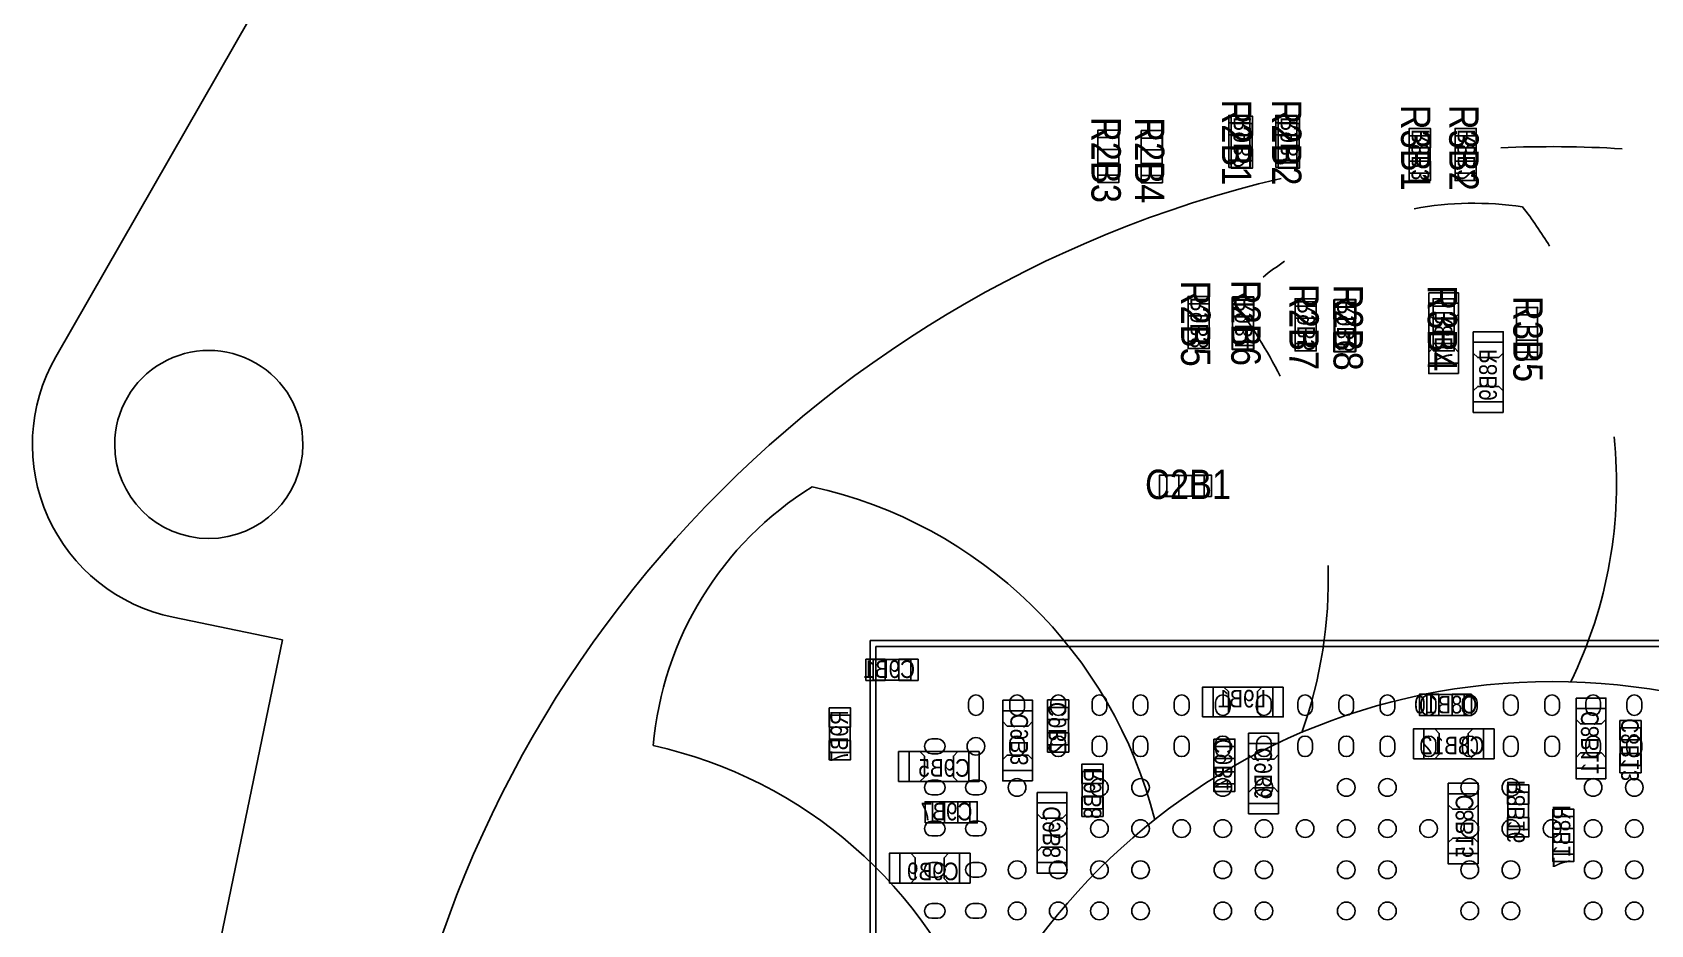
# Model space of a CAD drawing. Extents: x -11 to 122, y -5 to 122.
# Drawn here: x 23.19 to 50.72, y 76.7 to 91.88 of the extents above; entities that cross this region are included whole.
import ezdxf
from ezdxf.enums import TextEntityAlignment as Align

# ---------------------------------------------------------------- set-up
doc = ezdxf.new("R2010")
doc.units = 0
doc.header["$MEASUREMENT"] = 0
for name, color, linetype in [('PG_ASSEMBLY_BOTTOM', 7, 'CONTINUOUS'), ('PG_ASSEMBLY_TOP', 7, 'CONTINUOUS'), ('PIN_BOTTOM', 7, 'CONTINUOUS'), ('PIN_TOP', 7, 'CONTINUOUS'), ('RD_ASSEMBLY_BOTTOM', 7, 'CONTINUOUS'), ('RD_ASSEMBLY_TOP', 7, 'CONTINUOUS')]:
    doc.layers.add(name, color=color, linetype=linetype)

msp = doc.modelspace()

# ---------------------------------------------------------------- linework, layer by layer
at = {"layer": 'PG_ASSEMBLY_BOTTOM'}
for points in [[(43.583, 89.695), (43.583, 90.331), (43.939, 90.331), (43.939, 89.695)], [(44.383, 89.695), (44.383, 90.331), (44.739, 90.331), (44.739, 89.695)], [(46.611, 89.485), (46.611, 90.121), (46.967, 90.121), (46.967, 89.485)], [(47.393, 89.485), (47.393, 90.121), (47.749, 90.121), (47.749, 89.485)], [(46.942, 86.255), (46.942, 87.271), (47.45, 87.271), (47.45, 86.255)], [(42.85, 86.627), (42.85, 87.263), (43.206, 87.263), (43.206, 86.627)], [(43.606, 86.619), (43.606, 87.255), (43.962, 87.255), (43.962, 86.619)], [(44.669, 86.588), (44.669, 87.224), (45.025, 87.224), (45.025, 86.588)], [(45.342, 86.575), (45.342, 87.211), (45.698, 87.211), (45.698, 86.575)], [(47.7, 85.594), (47.7, 86.61), (48.208, 86.61), (48.208, 85.594)], [(37.493, 81.214), (38.129, 81.214), (38.129, 80.858), (37.493, 80.858)], [(44.288, 80.236), (43.272, 80.236), (43.272, 80.744), (44.288, 80.744)], [(40.459, 79.762), (40.459, 80.398), (40.815, 80.398), (40.815, 79.762)], [(46.909, 80.618), (47.545, 80.618), (47.545, 80.262), (46.909, 80.262)], [(36.746, 79.629), (36.746, 80.265), (37.102, 80.265), (37.102, 79.629)], [(39.694, 79.325), (39.694, 80.341), (40.202, 80.341), (40.202, 79.325)], [(49.447, 79.361), (49.447, 80.377), (49.955, 80.377), (49.955, 79.361)], [(46.859, 80.031), (47.875, 80.031), (47.875, 79.523), (46.859, 79.523)], [(50.196, 79.411), (50.196, 80.047), (50.552, 80.047), (50.552, 79.411)], [(39.117, 79.137), (38.101, 79.137), (38.101, 79.645), (39.117, 79.645)], [(43.286, 79.095), (43.286, 79.731), (43.642, 79.731), (43.642, 79.095)], [(43.878, 78.765), (43.878, 79.781), (44.386, 79.781), (44.386, 78.765)], [(41.4, 79.306), (41.4, 78.67), (41.044, 78.67), (41.044, 79.306)], [(39.135, 78.433), (38.499, 78.433), (38.499, 78.789), (39.135, 78.789)], [(40.278, 77.758), (40.278, 78.774), (40.786, 78.774), (40.786, 77.758)], [(47.275, 77.912), (47.275, 78.928), (47.783, 78.928), (47.783, 77.912)], [(48.285, 78.319), (48.285, 78.955), (48.641, 78.955), (48.641, 78.319)], [(49.052, 77.903), (49.052, 78.539), (49.408, 78.539), (49.408, 77.903)], [(38.961, 77.409), (37.945, 77.409), (37.945, 77.917), (38.961, 77.917)]]:
    msp.add_lwpolyline(points, close=True, dxfattribs=at)
at = {"layer": 'PG_ASSEMBLY_TOP'}
for points in [[(29.654, 96.952), (23.585, 86.361)], [(25.582, 81.931), (27.442, 81.547)], [(25.305, 71.206), (27.442, 81.547)]]:
    msp.add_lwpolyline(points, dxfattribs=at)
for points in [[(43.542, 90.341), (43.898, 90.341), (43.898, 89.705), (43.542, 89.705)], [(44.342, 90.341), (44.698, 90.341), (44.698, 89.705), (44.342, 89.705)], [(41.312, 90.089), (41.668, 90.089), (41.668, 89.453), (41.312, 89.453)], [(42.052, 90.083), (42.408, 90.083), (42.408, 89.447), (42.052, 89.447)], [(46.611, 90.121), (46.967, 90.121), (46.967, 89.485), (46.611, 89.485)], [(47.393, 90.121), (47.749, 90.121), (47.749, 89.485), (47.393, 89.485)], [(42.85, 87.263), (43.206, 87.263), (43.206, 86.627), (42.85, 86.627)], [(43.958, 86.61), (43.602, 86.61), (43.602, 87.246), (43.958, 87.246)], [(44.669, 87.224), (45.025, 87.224), (45.025, 86.588), (44.669, 86.588)], [(45.687, 86.57), (45.331, 86.57), (45.331, 87.206), (45.687, 87.206)], [(47.018, 87.224), (47.374, 87.224), (47.374, 86.588), (47.018, 86.588)], [(48.434, 87.075), (48.79, 87.075), (48.79, 86.439), (48.434, 86.439)], [(42.485, 83.988), (42.485, 84.344), (43.121, 84.344), (43.121, 83.988)], [(37.439, 81.535), (60.639, 81.535), (60.639, 58.335), (37.439, 58.335)], [(37.539, 81.435), (60.539, 81.435), (60.539, 58.435), (37.539, 58.435)]]:
    msp.add_lwpolyline(points, close=True, dxfattribs=at)
for points in [[(50.231, 89.9, 0.025829), (48.166, 89.917)], [(44.429, 89.397, 0.696999), (39.911, 52.144)], [(48.537, 88.914, 0.080535), (46.691, 88.881)], [(48.998, 88.244, 0.026355), (48.537, 88.914)], [(44.489, 87.986, 0.019694), (44.123, 87.717)], [(43.652, 87.297, 0.001135), (43.633, 87.279)], [(44.415, 86.031, 0.047806), (43.633, 87.279)], [(23.585, 86.361, 0.510398), (25.582, 81.931)], [(49.358, 80.83, 0.139886), (50.096, 85.002)], [(36.455, 84.151, 0.236536), (33.75, 79.747)], [(42.28, 78.486, 0.284429), (36.455, 84.151)], [(44.781, 79.969, 0.093972), (45.23, 82.81)], [(39.327, 74.885, 0.255224), (33.75, 79.747)]]:
    msp.add_lwpolyline(points, format="xyb", dxfattribs=at)
for points in [[(27.789, 84.869, 1), (24.589, 84.87, 1)], [(59.939, 69.935, 1), (38.138, 69.936, 1)]]:
    msp.add_lwpolyline(points, format="xyb", close=True, dxfattribs=at)
at = {"layer": 'PIN_BOTTOM'}
for points in [[(43.581, 90.457), (43.581, 90.127), (43.941, 90.127), (43.941, 90.457)], [(44.381, 90.457), (44.381, 90.127), (44.741, 90.127), (44.741, 90.457)], [(46.609, 90.247), (46.609, 89.917), (46.969, 89.917), (46.969, 90.247)], [(47.391, 90.247), (47.391, 89.917), (47.751, 89.917), (47.751, 90.247)], [(43.581, 89.899), (43.581, 89.569), (43.941, 89.569), (43.941, 89.899)], [(44.381, 89.899), (44.381, 89.569), (44.741, 89.569), (44.741, 89.899)], [(46.609, 89.689), (46.609, 89.359), (46.969, 89.359), (46.969, 89.689)], [(47.391, 89.689), (47.391, 89.359), (47.751, 89.359), (47.751, 89.689)], [(42.848, 87.389), (42.848, 87.059), (43.208, 87.059), (43.208, 87.389)], [(43.604, 87.381), (43.604, 87.051), (43.964, 87.051), (43.964, 87.381)], [(44.667, 87.35), (44.667, 87.02), (45.027, 87.02), (45.027, 87.35)], [(45.34, 87.337), (45.34, 87.007), (45.7, 87.007), (45.7, 87.337)], [(46.942, 87.449), (46.942, 87.085), (47.018, 87.009), (47.374, 87.009), (47.45, 87.085), (47.45, 87.449)], [(42.848, 86.831), (42.848, 86.501), (43.208, 86.501), (43.208, 86.831)], [(43.604, 86.823), (43.604, 86.493), (43.964, 86.493), (43.964, 86.823)], [(44.667, 86.792), (44.667, 86.462), (45.027, 86.462), (45.027, 86.792)], [(45.34, 86.779), (45.34, 86.449), (45.7, 86.449), (45.7, 86.779)], [(47.7, 86.788), (47.7, 86.424), (47.776, 86.348), (48.132, 86.348), (48.208, 86.424), (48.208, 86.788)], [(47.45, 86.077), (47.45, 86.441), (47.374, 86.517), (47.018, 86.517), (46.942, 86.441), (46.942, 86.077)], [(48.208, 85.416), (48.208, 85.78), (48.132, 85.856), (47.776, 85.856), (47.7, 85.78), (47.7, 85.416)], [(37.697, 81.216), (37.367, 81.216), (37.367, 80.856), (37.697, 80.856)], [(38.255, 81.216), (37.925, 81.216), (37.925, 80.856), (38.255, 80.856)], [(43.094, 80.236), (43.458, 80.236), (43.534, 80.312), (43.534, 80.668), (43.458, 80.744), (43.094, 80.744)], [(44.466, 80.744), (44.102, 80.744), (44.026, 80.668), (44.026, 80.312), (44.102, 80.236), (44.466, 80.236)], [(36.744, 80.391), (36.744, 80.061), (37.104, 80.061), (37.104, 80.391)], [(39.694, 80.519), (39.694, 80.155), (39.77, 80.079), (40.126, 80.079), (40.202, 80.155), (40.202, 80.519)], [(40.457, 80.524), (40.457, 80.194), (40.817, 80.194), (40.817, 80.524)], [(47.113, 80.62), (46.783, 80.62), (46.783, 80.26), (47.113, 80.26)], [(47.671, 80.62), (47.341, 80.62), (47.341, 80.26), (47.671, 80.26)], [(49.447, 80.555), (49.447, 80.191), (49.523, 80.115), (49.879, 80.115), (49.955, 80.191), (49.955, 80.555)], [(50.194, 80.173), (50.194, 79.843), (50.554, 79.843), (50.554, 80.173)], [(36.744, 79.833), (36.744, 79.503), (37.104, 79.503), (37.104, 79.833)], [(40.457, 79.966), (40.457, 79.636), (40.817, 79.636), (40.817, 79.966)], [(43.284, 79.857), (43.284, 79.527), (43.644, 79.527), (43.644, 79.857)], [(43.878, 79.959), (43.878, 79.595), (43.954, 79.519), (44.31, 79.519), (44.386, 79.595), (44.386, 79.959)], [(46.681, 79.523), (47.045, 79.523), (47.121, 79.599), (47.121, 79.955), (47.045, 80.031), (46.681, 80.031)], [(48.053, 80.031), (47.689, 80.031), (47.613, 79.955), (47.613, 79.599), (47.689, 79.523), (48.053, 79.523)], [(37.923, 79.137), (38.287, 79.137), (38.363, 79.213), (38.363, 79.569), (38.287, 79.645), (37.923, 79.645)], [(39.295, 79.645), (38.931, 79.645), (38.855, 79.569), (38.855, 79.213), (38.931, 79.137), (39.295, 79.137)], [(40.202, 79.147), (40.202, 79.511), (40.126, 79.587), (39.77, 79.587), (39.694, 79.511), (39.694, 79.147)], [(49.955, 79.183), (49.955, 79.547), (49.879, 79.623), (49.523, 79.623), (49.447, 79.547), (49.447, 79.183)], [(50.194, 79.615), (50.194, 79.285), (50.554, 79.285), (50.554, 79.615)], [(41.402, 79.102), (41.402, 79.432), (41.042, 79.432), (41.042, 79.102)], [(43.284, 79.299), (43.284, 78.969), (43.644, 78.969), (43.644, 79.299)], [(44.386, 78.587), (44.386, 78.951), (44.31, 79.027), (43.954, 79.027), (43.878, 78.951), (43.878, 78.587)], [(47.275, 79.106), (47.275, 78.742), (47.351, 78.666), (47.707, 78.666), (47.783, 78.742), (47.783, 79.106)], [(48.283, 79.081), (48.283, 78.751), (48.643, 78.751), (48.643, 79.081)], [(38.373, 78.431), (38.703, 78.431), (38.703, 78.791), (38.373, 78.791)], [(38.931, 78.431), (39.261, 78.431), (39.261, 78.791), (38.931, 78.791)], [(40.278, 78.952), (40.278, 78.588), (40.354, 78.512), (40.71, 78.512), (40.786, 78.588), (40.786, 78.952)], [(41.402, 78.544), (41.402, 78.874), (41.042, 78.874), (41.042, 78.544)], [(48.283, 78.523), (48.283, 78.193), (48.643, 78.193), (48.643, 78.523)], [(49.05, 78.665), (49.05, 78.335), (49.41, 78.335), (49.41, 78.665)], [(37.767, 77.409), (38.131, 77.409), (38.207, 77.485), (38.207, 77.841), (38.131, 77.917), (37.767, 77.917)], [(39.139, 77.917), (38.775, 77.917), (38.699, 77.841), (38.699, 77.485), (38.775, 77.409), (39.139, 77.409)], [(40.786, 77.58), (40.786, 77.944), (40.71, 78.02), (40.354, 78.02), (40.278, 77.944), (40.278, 77.58)], [(47.783, 77.734), (47.783, 78.098), (47.707, 78.174), (47.351, 78.174), (47.275, 78.098), (47.275, 77.734)], [(49.05, 78.107), (49.05, 77.777), (49.41, 77.777), (49.41, 78.107)]]:
    msp.add_lwpolyline(points, close=True, dxfattribs=at)
at = {"layer": 'PIN_TOP'}
for points in [[(43.54, 90.137), (43.54, 90.467), (43.9, 90.467), (43.9, 90.137)], [(44.34, 90.137), (44.34, 90.467), (44.7, 90.467), (44.7, 90.137)], [(41.31, 89.885), (41.31, 90.215), (41.67, 90.215), (41.67, 89.885)], [(42.05, 89.879), (42.05, 90.209), (42.41, 90.209), (42.41, 89.879)], [(46.609, 89.917), (46.609, 90.247), (46.969, 90.247), (46.969, 89.917)], [(47.391, 89.917), (47.391, 90.247), (47.751, 90.247), (47.751, 89.917)], [(43.54, 89.579), (43.54, 89.909), (43.9, 89.909), (43.9, 89.579)], [(44.34, 89.579), (44.34, 89.909), (44.7, 89.909), (44.7, 89.579)], [(41.31, 89.327), (41.31, 89.657), (41.67, 89.657), (41.67, 89.327)], [(42.05, 89.321), (42.05, 89.651), (42.41, 89.651), (42.41, 89.321)], [(46.609, 89.359), (46.609, 89.689), (46.969, 89.689), (46.969, 89.359)], [(47.391, 89.359), (47.391, 89.689), (47.751, 89.689), (47.751, 89.359)], [(42.848, 87.059), (42.848, 87.389), (43.208, 87.389), (43.208, 87.059)], [(43.96, 87.372), (43.96, 87.042), (43.6, 87.042), (43.6, 87.372)], [(44.667, 87.02), (44.667, 87.35), (45.027, 87.35), (45.027, 87.02)], [(45.689, 87.332), (45.689, 87.002), (45.329, 87.002), (45.329, 87.332)], [(47.016, 87.02), (47.016, 87.35), (47.376, 87.35), (47.376, 87.02)], [(48.432, 86.871), (48.432, 87.201), (48.792, 87.201), (48.792, 86.871)], [(42.848, 86.501), (42.848, 86.831), (43.208, 86.831), (43.208, 86.501)], [(43.96, 86.814), (43.96, 86.484), (43.6, 86.484), (43.6, 86.814)], [(44.667, 86.462), (44.667, 86.792), (45.027, 86.792), (45.027, 86.462)], [(45.689, 86.774), (45.689, 86.444), (45.329, 86.444), (45.329, 86.774)], [(47.016, 86.462), (47.016, 86.792), (47.376, 86.792), (47.376, 86.462)], [(48.432, 86.313), (48.432, 86.643), (48.792, 86.643), (48.792, 86.313)], [(42.689, 83.986), (42.359, 83.986), (42.359, 84.346), (42.689, 84.346)], [(43.247, 83.986), (42.917, 83.986), (42.917, 84.346), (43.247, 84.346)]]:
    msp.add_lwpolyline(points, close=True, dxfattribs=at)
for points in [[(39.114, 80.385), (39.114, 80.485, -1), (39.364, 80.485), (39.364, 80.385, -1)], [(39.814, 80.385), (39.814, 80.485, -1), (40.064, 80.485), (40.064, 80.385, -1)], [(40.514, 80.385), (40.514, 80.485, -1), (40.764, 80.485), (40.764, 80.385, -1)], [(41.214, 80.385), (41.214, 80.485, -1), (41.464, 80.485), (41.464, 80.385, -1)], [(41.914, 80.385), (41.914, 80.485, -1), (42.164, 80.485), (42.164, 80.385, -1)], [(42.614, 80.385), (42.614, 80.485, -1), (42.864, 80.485), (42.864, 80.385, -1)], [(43.314, 80.385), (43.314, 80.485, -1), (43.564, 80.485), (43.564, 80.385, -1)], [(44.014, 80.385), (44.014, 80.485, -1), (44.264, 80.485), (44.264, 80.385, -1)], [(44.714, 80.385), (44.714, 80.485, -1), (44.964, 80.485), (44.964, 80.385, -1)], [(45.414, 80.385), (45.414, 80.485, -1), (45.664, 80.485), (45.664, 80.385, -1)], [(46.114, 80.385), (46.114, 80.485, -1), (46.364, 80.485), (46.364, 80.385, -1)], [(46.814, 80.385), (46.814, 80.485, -1), (47.064, 80.485), (47.064, 80.385, -1)], [(47.514, 80.385), (47.514, 80.485, -1), (47.764, 80.485), (47.764, 80.385, -1)], [(48.214, 80.385), (48.214, 80.485, -1), (48.464, 80.485), (48.464, 80.385, -1)], [(48.914, 80.385), (48.914, 80.485, -1), (49.164, 80.485), (49.164, 80.385, -1)], [(49.614, 80.385), (49.614, 80.485, -1), (49.864, 80.485), (49.864, 80.385, -1)], [(50.314, 80.385), (50.314, 80.485, -1), (50.564, 80.485), (50.564, 80.385, -1)], [(38.589, 79.61), (38.489, 79.61, -1), (38.489, 79.86), (38.589, 79.86, -1)], [(39.814, 79.685), (39.814, 79.785, -1), (40.064, 79.785), (40.064, 79.685, -1)], [(40.514, 79.685), (40.514, 79.785, -1), (40.764, 79.785), (40.764, 79.685, -1)], [(41.214, 79.685), (41.214, 79.785, -1), (41.464, 79.785), (41.464, 79.685, -1)], [(41.914, 79.685), (41.914, 79.785, -1), (42.164, 79.785), (42.164, 79.685, -1)], [(42.614, 79.685), (42.614, 79.785, -1), (42.864, 79.785), (42.864, 79.685, -1)], [(43.314, 79.685), (43.314, 79.785, -1), (43.564, 79.785), (43.564, 79.685, -1)], [(44.014, 79.685), (44.014, 79.785, -1), (44.264, 79.785), (44.264, 79.685, -1)], [(44.714, 79.685), (44.714, 79.785, -1), (44.964, 79.785), (44.964, 79.685, -1)], [(45.414, 79.685), (45.414, 79.785, -1), (45.664, 79.785), (45.664, 79.685, -1)], [(46.114, 79.685), (46.114, 79.785, -1), (46.364, 79.785), (46.364, 79.685, -1)], [(46.814, 79.685), (46.814, 79.785, -1), (47.064, 79.785), (47.064, 79.685, -1)], [(47.514, 79.685), (47.514, 79.785, -1), (47.764, 79.785), (47.764, 79.685, -1)], [(48.214, 79.685), (48.214, 79.785, -1), (48.464, 79.785), (48.464, 79.685, -1)], [(48.914, 79.685), (48.914, 79.785, -1), (49.164, 79.785), (49.164, 79.685, -1)], [(49.614, 79.685), (49.614, 79.785, -1), (49.864, 79.785), (49.864, 79.685, -1)], [(50.314, 79.685), (50.314, 79.785, -1), (50.564, 79.785), (50.564, 79.685, -1)], [(38.589, 78.91), (38.489, 78.91, -1), (38.489, 79.16), (38.589, 79.16, -1)], [(39.289, 78.91), (39.189, 78.91, -1), (39.189, 79.16), (39.289, 79.16, -1)], [(38.589, 78.21), (38.489, 78.21, -1), (38.489, 78.46), (38.589, 78.46, -1)], [(39.289, 78.21), (39.189, 78.21, -1), (39.189, 78.46), (39.289, 78.46, -1)], [(38.589, 77.51), (38.489, 77.51, -1), (38.489, 77.76), (38.589, 77.76, -1)], [(39.289, 77.51), (39.189, 77.51, -1), (39.189, 77.76), (39.289, 77.76, -1)], [(38.589, 76.81), (38.489, 76.81, -1), (38.489, 77.06), (38.589, 77.06, -1)], [(39.289, 76.81), (39.189, 76.81, -1), (39.189, 77.06), (39.289, 77.06, -1)]]:
    msp.add_lwpolyline(points, format="xyb", close=True, dxfattribs=at)
for centre in [(39.239, 79.735), (39.939, 79.035), (41.339, 79.035), (42.039, 79.035), (43.439, 79.035), (44.139, 79.035), (45.539, 79.035), (46.239, 79.035), (47.639, 79.035), (48.339, 79.035), (49.739, 79.035), (50.439, 79.035), (40.639, 78.335), (41.339, 78.335), (42.039, 78.335), (42.739, 78.335), (43.439, 78.335), (44.139, 78.335), (44.839, 78.335), (45.539, 78.335), (46.239, 78.335), (46.939, 78.335), (47.639, 78.335), (48.339, 78.335), (49.039, 78.335), (49.739, 78.335), (50.439, 78.335), (39.939, 77.635), (40.639, 77.635), (41.339, 77.635), (42.039, 77.635), (43.439, 77.635), (44.139, 77.635), (45.539, 77.635), (46.239, 77.635), (47.639, 77.635), (48.339, 77.635), (49.739, 77.635), (50.439, 77.635), (39.939, 76.935), (40.639, 76.935), (41.339, 76.935), (42.039, 76.935), (43.439, 76.935), (44.139, 76.935), (45.539, 76.935), (46.239, 76.935), (47.639, 76.935), (48.339, 76.935), (49.739, 76.935), (50.439, 76.935)]:
    msp.add_circle(centre, 0.15, dxfattribs=at)

# ---------------------------------------------------------------- texts
at = {"layer": 'RD_ASSEMBLY_BOTTOM', "text_generation_flag": 2, "width": 0.876667}
for s, p in [('R9B2', (43.921, 90.008)), ('R9B1', (44.721, 90.008)), ('R8B3', (46.949, 89.798)), ('R8B2', (47.731, 89.798)), ('R9B3', (43.188, 86.94)), ('R9B4', (43.944, 86.932)), ('R9B5', (45.007, 86.901)), ('R9B6', (45.68, 86.888)), ('R8B7', (47.342, 86.715)), ('R8B9', (48.1, 86.054)), ('C9B2', (40.775, 80.05)), ('R9B7', (37.065, 79.91)), ('C9B3', (40.125, 79.85)), ('C8B11', (49.832, 79.799)), ('C8B13', (50.515, 79.675)), ('C9B4', (43.6, 79.425)), ('C9B6', (44.275, 79.275)), ('R9B8', (41.372, 78.938)), ('R8B16', (48.575, 78.625)), ('C8B15', (47.7, 78.375)), ('C9B8', (40.675, 78.275)), ('R8B17', (49.35, 78.2))]:
    msp.add_text(s, height=0.3, rotation=90, dxfattribs=at).set_placement(p, align=Align.CENTER)
for s, p in [('C9B1', (37.763, 80.897)), ('L9B1', (43.764, 80.396)), ('C8B10', (47.231, 80.294)), ('C8B12', (47.35, 79.6)), ('C9B5', (38.699, 79.218)), ('C9B7', (38.74, 78.475)), ('C9B9', (38.506, 77.457))]:
    msp.add_text(s, height=0.3, dxfattribs=at).set_placement(p, align=Align.CENTER)
at = {"layer": 'RD_ASSEMBLY_TOP', "width": 0.876}
for s, p in [('R2B1', (43.423, 90.008)), ('R2B2', (44.276, 90.008)), ('R3B1', (46.471, 89.917)), ('R3B2', (47.29, 89.917)), ('R2B3', (41.204, 89.71)), ('R2B4', (41.944, 89.704)), ('R2B5', (42.729, 86.925)), ('R2B6', (43.582, 86.937)), ('R2B7', (44.571, 86.868)), ('R2B8', (45.322, 86.857)), ('R3B4', (46.925, 86.845)), ('R3B5', (48.381, 86.664))]:
    msp.add_text(s, height=0.5, rotation=270, dxfattribs=at).set_placement(p, align=Align.CENTER)
msp.add_text('C2B1', height=0.5, dxfattribs=at).set_placement((42.848, 83.941), align=Align.CENTER)

doc.saveas('drawing.dxf')
